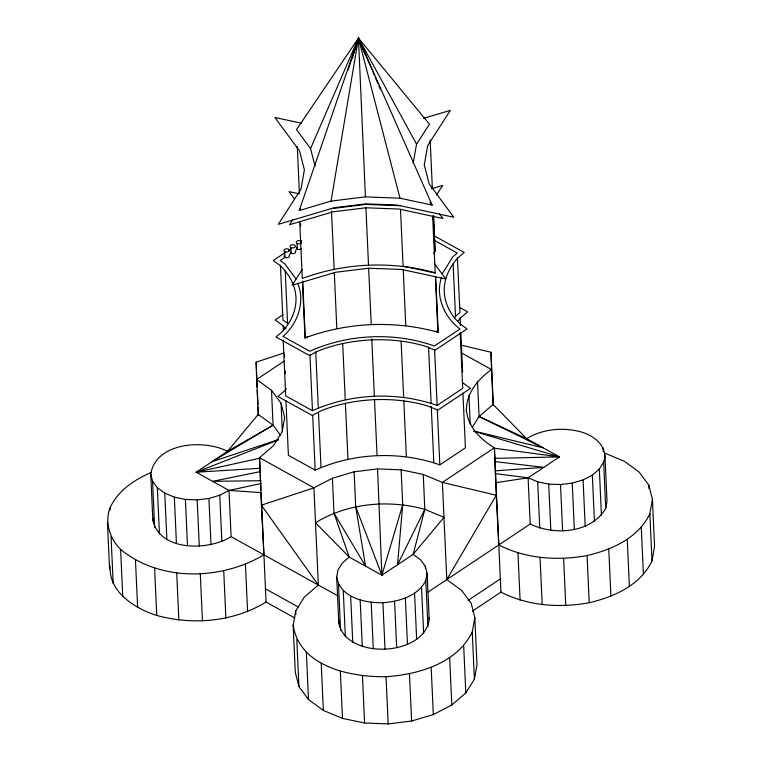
<?xml version="1.0" encoding="UTF-8"?>
<svg xmlns="http://www.w3.org/2000/svg" width="762" height="762" viewBox="0 0 762 762"><rect width="100%" height="100%" fill="white"/><g stroke="black" fill="none" stroke-linecap="round" stroke-linejoin="round"><path stroke-width="1.14" d="M401.126 469.821L402.717 504.73L397.526 564.775L424.825 509.33L423.243 474.421L401.126 469.821L377.552 468.925L354.111 471.802L332.403 478.25L313.915 487.832L261.395 505.177L263.928 554.86C220.961 580.273 160.353 581.997 120.615 549.44C109.776 538.515 104.565 522.694 109.995 507.854C117.958 490.633 134.198 479.831 151.086 472.488M416.576 144.132L358.464 38.1L299.218 210.55L331.051 201.092L358.464 38.1L429.444 124.168L416.576 144.132L413.204 163.087M294.808 617.972L266.071 602.037C233.658 621.887 193.053 625.402 156.753 615.458C134.893 608.476 108.556 592.093 110.166 566.147M337.918 595.874L231.096 536.667C208.988 550.707 160.22 551.917 152.848 520.379L150.743 474.155C155.743 442.217 204.245 439.122 227.562 451.323L273.082 425.215L271.501 390.306L256.642 379.466L256.137 362.16L284.074 352.939M152.848 520.379L153.21 518.322M461.191 345.138L491.004 352.244L491.519 369.551C478.145 379.009 466.63 392.649 466.354 409.785C467.878 426.787 480.355 439.464 494.395 447.77L442.379 482.413L446.789 579.596L461.648 590.436L471.211 603.399L474.831 617.582L476.974 664.759L474.402 679.199L465.82 692.925L451.809 704.993L433.321 714.575L411.613 721.023L388.172 723.9L364.598 723.005L342.49 718.404L323.355 710.413L308.496 699.564L298.933 686.61L295.304 672.427L293.17 625.25L295.732 610.8L304.314 597.084L318.335 585.016L313.915 487.832L259.518 457.686L273.529 445.618L282.111 431.892L284.683 417.452L281.064 403.269L271.501 390.306M424.825 509.33L443.96 517.322L413.147 554.374L381.895 575.186L349.225 557.07L315.506 522.742C347.91 502.891 388.525 499.377 424.825 509.33L413.147 554.374L420.538 559.775L425.291 566.214L427.101 573.272L429.197 619.506C424.243 656.606 346.662 660.102 338.804 623.326L336.699 577.091L337.976 569.9L342.252 563.08L349.225 557.07L333.994 513.159L332.403 478.25M338.804 623.326L339.347 620.239M441.55 277.244C434.997 296.247 444.408 317.459 460.019 328.955L434.435 345.996C394.459 331.899 348.425 333.899 309.772 351.253L283.016 336.423C297.656 323.698 305.572 301.847 297.618 283.321M427.92 626.697L425.815 580.463L427.101 573.272M474.402 679.199L472.259 632.022L474.831 617.582M428.063 592.074L530.2 524.037C554.317 535.686 591.017 533.438 605.723 508.435L603.628 462.201C609.019 447.351 594.189 435.473 581.32 431.987C563.175 427.015 542.868 428.768 526.666 438.693L479.088 416.519L477.498 381.61M605.723 508.435L607.009 501.215L604.914 454.981M472.488 611.076L500.948 592.122C528.047 606 559.603 608.162 589.216 602.732C614.048 596.903 640.49 585.226 652.005 560.918L649.862 513.74L652.424 499.291L648.805 485.108L639.242 472.154L624.383 461.305L605.247 453.314M652.005 560.918L654.568 546.468L652.424 499.291M354.111 471.802L355.692 506.711L381.895 575.186L402.717 504.73M352.235 58.588L358.464 38.1L432.14 205.111L399.993 198.187L365.417 196.872L331.051 201.092M348.177 69.799L358.464 38.1L371.932 69.628M315.02 166.126L310.553 148.609L358.464 38.1L365.093 54.55M446.789 579.596L496.272 495.262L494.395 447.77L500.948 592.122M433.683 253.394L434.94 251.384L433.321 215.722M442.151 273.882L452.809 256.842L457.219 253.041L433.549 239.925M454.257 318.287L455.514 316.278L459.924 312.487L457.438 257.794M472.345 427.301L479.088 416.519L493.1 404.46L491.519 369.551L461.743 353.054M336.699 577.091C340.128 597.694 365.198 603.152 382.915 602.704C399.174 601.561 418.005 596.16 425.815 580.463M293.17 625.25C299.59 666.95 350.796 677.256 386.039 676.723C418.719 674.427 456.562 663.578 472.259 632.022M495.214 473.621L528.104 477.803L537.667 481.803L548.726 484.108L560.518 484.546L572.233 483.108L583.082 479.889L592.331 475.097L599.332 469.059L603.628 462.201M423.243 474.421L442.379 482.413L496.272 495.262L498.805 544.944C525.904 558.822 557.46 560.984 587.073 555.555C611.905 549.726 638.346 538.048 649.862 513.74M292.627 219.875L289.493 224.742L332.937 211.836L365.884 207.788L398.993 209.045L442.913 218.504L439.493 213.874M299.218 210.55L300.514 208.559M302.181 269.577L292.103 285.217L335.699 272.253L368.627 268.214L401.726 269.472L445.789 278.959L434.807 264.09M436.435 195.148L442.732 185.376L431.559 188.69M399.993 198.187L358.464 38.1L296.523 129.607L310.553 148.609M284.121 361.159L256.642 379.466L258.223 414.376L227.562 451.323L196.167 472.23L229 490.433L261.099 492.595M284.845 252.793L273.225 260.528L280.359 265.738A107.613 65.513 -2.6 0 1 282.769 331.203L276.035 336.995L309.467 355.53L318.345 350.93A107.613 65.513 -2.6 0 1 425.863 346.386L435.045 350.225L467.011 328.936L459.877 323.726A107.613 65.513 -2.6 0 1 457.467 258.261L464.191 252.47L433.807 235.629M288.722 250.212L290.655 248.917M289.512 254.327L291.16 253.232L290.903 247.564M295.685 250.212L297.323 249.117L297.066 243.459A2.677 1.629 -2.6 0 1 297.532 240.868A2.677 1.629 -2.6 0 1 301.485 241.697M283.073 314.696L275.149 319.973L282.559 325.384A107.023 65.151 -2.6 0 1 285.979 328.984M283.178 339.995L285.712 395.869L312.468 410.699C351.13 393.344 397.154 391.344 437.131 405.432L462.715 388.391L460.181 332.518M285.931 400.622L288.407 455.305L315.163 470.135C353.825 452.78 399.85 450.78 439.826 464.877L465.411 447.837L462.934 393.144M495.976 482.679L528.104 477.803L559.499 456.895L526.666 438.693L493.1 404.46M467.963 600.485L500.348 578.91M280.597 435.397L273.082 425.215L211.865 461.782L278.149 439.674M302.466 282.054L305.01 337.928L307.962 336.394M150.743 474.155L152.562 481.241L157.343 487.718L164.773 493.147L174.336 497.138L185.395 499.443L197.177 499.891L208.902 498.453L219.751 495.224L229 490.433L261.28 483.499M260.042 468.278L196.167 472.23L278.263 439.903M423.501 118.358L450.361 110.376L427.711 145.504L424.272 164.83L429.13 183.842L453.79 217.246L397.212 205.054L365.674 203.864L334.261 207.712L278.301 224.342L300.952 189.214L304.39 169.888L299.542 150.886L274.872 117.472L301.428 123.196M435.502 272.863C391.839 260.709 344.795 262.738 302.304 278.482L299.723 221.656M305.01 337.928C347.491 322.183 394.545 320.145 438.198 332.308L435.664 276.425M196.167 472.23L259.699 458.219M260.385 471.573L212.579 481.336L260.956 480.708M331.394 208.645L365.76 204.426L400.336 205.73M495.31 470.821L543.801 467.354L494.862 461.61M494.138 458.372L559.499 456.895L473.878 431.254M493.757 448.132L559.499 456.895M299.485 193.872L289.046 191.624L294.542 199.063M473.954 431.082L543.077 447.799L479.088 416.519M435.14 331.022L438.198 332.308M459.381 307.257L467.668 311.849L460.686 317.859A107.023 65.151 -2.6 0 0 457.705 321.507M265.471 588.826L298.323 607.038M463.077 382.972L470.478 388.372L437.817 410.137L428.273 406.146A107.023 65.151 -2.6 0 0 321.345 410.661L312.134 415.442L277.968 396.507L284.95 390.487A107.023 65.151 -2.6 0 0 286.474 388.687M258.223 414.376L273.082 425.215M430.044 202.263L432.14 205.111M296.075 279.073L284.893 263.928L280.216 260.518L284.998 257.337L284.74 251.67M318.335 585.016L261.395 505.177L259.518 457.686L260.204 472.783M333.994 513.159L365.56 566.128L355.692 506.711M372.866 71.809L374.256 75.067M375.18 77.238L377.971 83.763M378.905 85.944L380.295 89.202M428.682 617.487L429.197 619.506M648.805 485.108L648.967 488.642M641.28 527.466L643.423 574.634M627.259 539.525L629.402 586.702M608.771 549.107L610.914 596.284M603.104 447.885L603.266 451.447M599.332 469.059L601.437 515.293M592.331 475.097L594.427 521.322M587.073 555.555L589.216 602.732M583.082 479.889L585.187 526.123M572.233 483.108L574.329 529.342M560.518 484.546L562.613 530.781M563.632 558.441L565.775 605.609M548.726 484.108L550.821 530.333M537.667 481.803L539.772 528.037M540.048 557.546L542.192 604.723M528.104 477.803L530.2 524.037M517.941 552.945L520.084 600.123M468.916 395.335L470.24 424.424M466.354 409.785L466.458 412.109M460.134 317.24L460.515 325.565M460.839 332.689L462.62 371.923M453.133 263.976L455.514 316.278M463.677 645.747L465.82 692.925M430.159 140.008L432.368 188.547M433.607 215.875L435.226 251.536M432.645 216.208L435.226 273.044L403.079 266.119L400.498 209.283M435.388 276.616L437.931 332.489M449.666 657.816L451.809 704.993M434.597 349.558L437.131 405.432M437.293 409.003L439.826 464.877M428.568 347.043L431.111 402.917M431.273 406.479L433.807 462.353M431.178 667.398L433.321 714.575M425.291 566.214L425.406 568.585M421.548 587.292L423.643 633.527M403.241 269.681L405.775 325.555M414.576 593.293L416.671 639.528M401.107 341.328L403.65 397.202M403.812 400.764L406.346 456.648M409.47 673.846L411.613 721.023M405.374 598.065L407.48 644.3M394.573 601.275L396.678 647.51M365.922 207.978L368.503 264.805M368.665 268.376L371.208 324.25M371.77 339.033L374.361 396.097M374.523 399.659L377.057 455.533M377.552 468.925L381.895 575.186M382.915 602.704L385.01 648.938M386.039 676.723L388.172 723.9M371.18 602.266L373.275 648.491M360.178 599.97L362.274 646.205M362.455 675.837L364.598 723.005M342.709 343.795L345.243 399.669M345.405 403.231L347.948 459.105M350.653 595.989L352.758 642.223M331.499 211.007L334.137 269.024M334.299 272.596L336.833 328.47M343.262 590.598L345.367 636.832M338.499 584.149L340.604 630.384M340.347 671.236L342.49 718.404M315.754 351.806L318.287 407.68M318.506 412.433L320.983 467.125M309.934 354.825L312.468 410.699M312.687 415.452L315.163 470.135M321.212 663.235L323.355 710.413M297.294 146.628L299.39 192.805M300.523 223.876L300.628 226.257M301.276 240.516L301.39 242.897M302.704 281.026L305.295 338.08M306.353 652.386L308.496 699.564M285.217 271.062L287.598 323.374L282.921 319.954L280.435 265.271M283.188 325.898L283.407 330.651M284.483 354.435L284.588 356.807M285.236 371.075L285.35 373.456M295.732 610.8L295.894 614.343M296.789 639.432L298.933 686.61M281.064 403.269L282.331 431.197M260.309 475.107L260.995 490.261M261.156 493.766L266.071 602.037M245.44 564.452L247.583 611.619M229 490.433L231.096 536.667M223.742 570.9L225.876 618.077M219.751 495.224L221.856 541.458M208.902 498.453L210.998 544.678M197.177 499.891L199.282 546.125M200.301 573.776L202.444 620.954M185.395 499.443L187.49 545.678M174.336 497.138L176.432 543.373M176.717 572.881L178.86 620.058M164.773 493.147L166.868 539.372M157.343 487.718L159.439 533.952M152.562 481.241L154.657 527.475M154.61 568.281L156.753 615.458M135.474 560.289L137.617 607.466M120.615 549.44L122.758 596.617M109.995 507.854L110.109 510.216M111.052 536.486L113.195 583.663M107.432 522.303L109.576 569.481M358.464 38.1L365.417 196.872M491.004 352.244L493.29 405.355M256.137 362.16L256.442 369.246M256.537 371.599L257.194 386.944M257.346 390.487L257.956 404.651M258.061 407.013L258.413 415.271M301.523 248.602A2.677 1.629 -2.6 0 1 297.894 249.355A2.677 1.629 -2.6 0 1 296.828 247.174M295.294 251.079A2.677 1.629 -2.6 0 1 293.075 253.622A2.677 1.629 -2.6 0 1 290.665 251.279M289.131 255.194A2.677 1.629 -2.6 0 1 286.903 257.727A2.677 1.629 -2.6 0 1 284.493 255.384M301.266 242.945A2.677 1.629 -2.6 0 1 297.066 243.459M291.465 247.802A2.677 1.629 -2.6 0 0 295.427 246.221A2.677 1.629 -2.6 0 0 291.36 244.983A2.677 1.629 -2.6 0 0 291.465 247.802M285.302 251.908A2.677 1.629 -2.6 0 0 289.265 250.327A2.677 1.629 -2.6 0 0 285.198 249.088A2.677 1.629 -2.6 0 0 285.302 251.908"/></g></svg>
